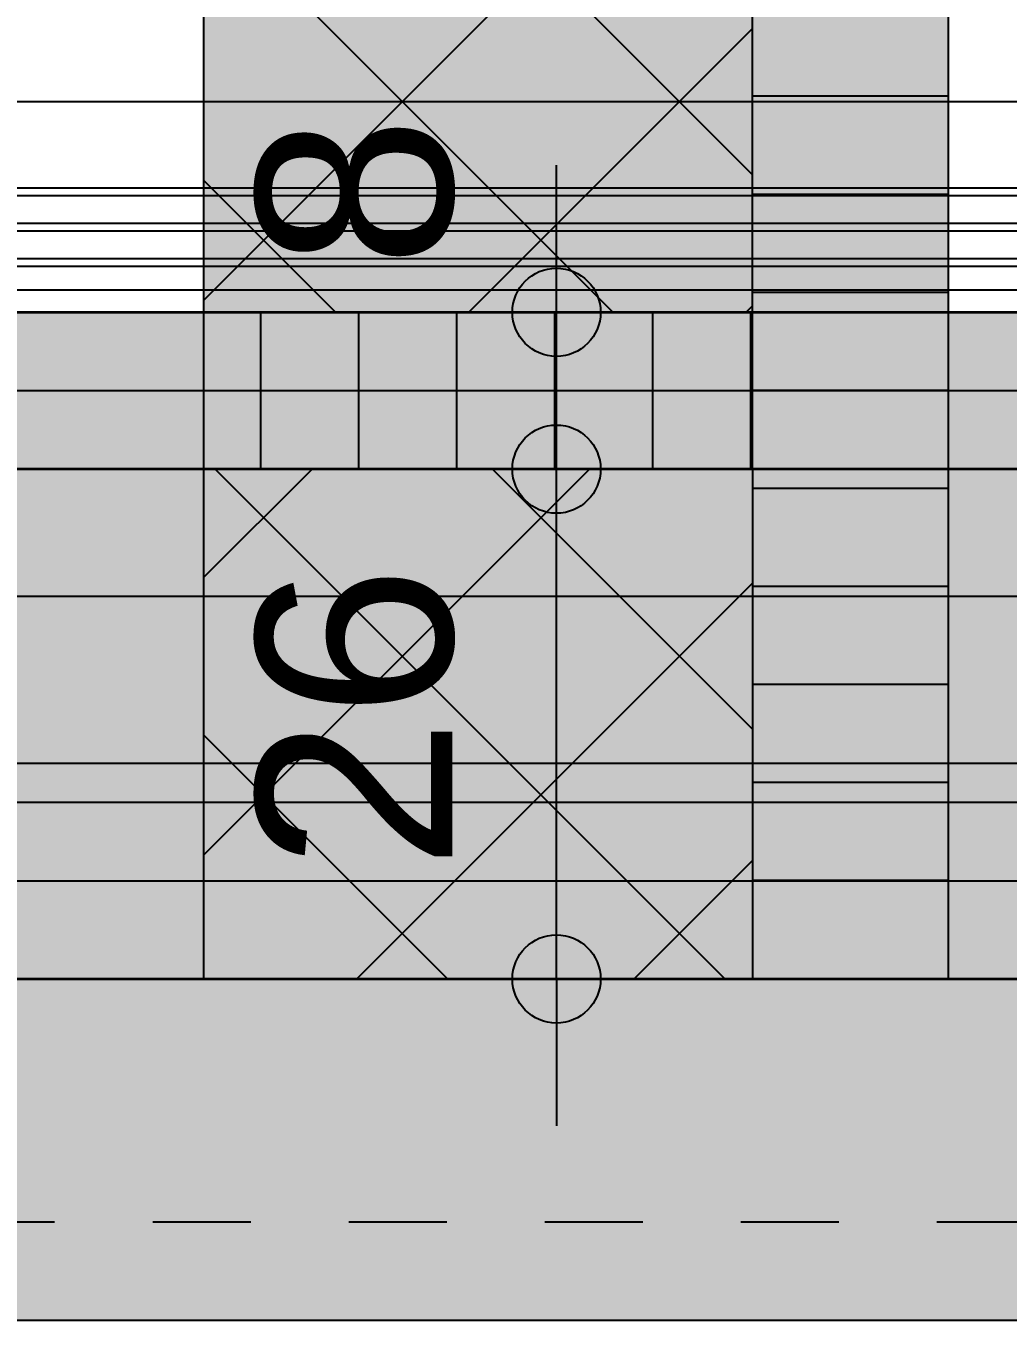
# Model space of a CAD drawing. Header units: centimetres. Extents: x 0.3 to 84.3, y 0.3 to 59.7.
# Drawn here: x 53.859 to 54.861, y 10.696 to 12.016 of the extents above; entities that cross this region are included whole.
import ezdxf

# ---------------------------------------------------------------- set-up
doc = ezdxf.new("R2010")
doc.units = ezdxf.units.CM
for name, pattern in [('AUSGEZOGEN', [0]), ('KURZGESTRICHELT', [0.25, 0.15, -0.1]), ('LINIE_17', [0.05, 0, -0.05]), ('PHANTOM', [63.5, 31.75, -6.35, 6.35, -6.35, 6.35, -6.35]), ('PUNKT', [6.35, 0, -6.35]), ('VERDECKT', [9.525, 6.35, -3.175])]:
    doc.linetypes.add(name, pattern=pattern)
for name, color, linetype, lineweight in [('Beton verdeckt vorne', 7, 'KURZGESTRICHELT', 25), ('Bodenplatte', 7, 'AUSGEZOGEN', 35), ('Decke', 7, 'AUSGEZOGEN', 35), ('Fenster', 7, 'AUSGEZOGEN', 35), ('Holz Fassadenverkleidung', 7, 'AUSGEZOGEN', 35), ('Holzgelaender', 7, 'AUSGEZOGEN', 50), ('Konstruktion oben', 7, 'VERDECKT', 25), ('Rolladen', 7, 'AUSGEZOGEN', 25), ('Spengler', 7, 'AUSGEZOGEN', 35)]:
    doc.layers.add(name, color=color, linetype=linetype, lineweight=lineweight)
doc.styles.add('ARIAL', font='ARIAL.TTF')

msp = doc.modelspace()

# ---------------------------------------------------------------- hatches: boundary and pattern name
at = {"layer": 'Bodenplatte', "linetype": 'AUSGEZOGEN', "lineweight": 25, "true_color": 0xe0ffe0}
for points in [[(31.66, 16.114), (31.66, 15.954), (47.44, 15.954), (47.44, 11.564), (62.72, 11.564), (62.72, 11.724), (47.6, 11.724), (47.6, 16.114)], [(54.04, 13.724), (54.04, 11.724), (54.6, 11.724), (54.6, 13.724)], [(54.04, 11.564), (54.04, 11.044), (54.6, 11.044), (54.6, 11.564)]]:
    msp.add_hatch(color=254, dxfattribs=at).paths.add_polyline_path(points)
at = {"layer": 'Bodenplatte', "linetype": 'AUSGEZOGEN', "lineweight": 25, "true_color": 0xc4ffc4}
for points in [[(54.6, 13.724), (54.6, 11.044), (54.8, 11.044), (54.8, 13.724)], [(54.04, 11.724), (54.04, 11.564), (54.6, 11.564), (54.6, 11.724)]]:
    msp.add_hatch(color=254, dxfattribs=at).paths.add_polyline_path(points)
at = {"layer": 'Holzgelaender', "linetype": 'AUSGEZOGEN', "lineweight": 25, "true_color": 0xe3e3e3}
msp.add_hatch(color=254, dxfattribs=at).paths.add_polyline_path([(49.68, 11.224), (49.68, 11.144), (55.73, 11.144), (55.73, 11.224)])
at = {"layer": 'Spengler', "linetype": 'AUSGEZOGEN', "lineweight": 25, "true_color": 0xfafafa}
msp.add_hatch(color=7, dxfattribs=at).paths.add_polyline_path([(49.64, 10.696), (55.77, 10.696), (55.77, 11.644), (49.64, 11.644)])

# ---------------------------------------------------------------- linework, layer by layer
at = {"layer": 'Beton verdeckt vorne', "color": 7, "linetype": 'VERDECKT', "lineweight": 25}
msp.add_line((49.54, 11.044), (55.87, 11.044), dxfattribs=at)
at = {"layer": 'Bodenplatte', "color": 7, "linetype": 'AUSGEZOGEN', "lineweight": 25}
for p, q in [((54.04, 13.724), (54.04, 11.724)), ((54.6, 11.724), (54.6, 13.724)), ((54.8, 11.044), (54.8, 13.724)), ((54.04, 12.4243), (54.6, 11.8643)), ((54.04, 11.7361), (54.6, 12.2961)), ((54.04, 12.1415), (54.4575, 11.724)), ((54.3107, 11.724), (54.6, 12.0133)), ((54.6, 11.9446), (54.8, 11.9446)), ((54.04, 11.8586), (54.1746, 11.724)), ((54.6, 11.8446), (54.8, 11.8446)), ((54.6, 11.7446), (54.8, 11.7446)), ((54.04, 11.724), (54.6, 11.724)), ((54.04, 11.724), (54.04, 11.564)), ((54.0982, 11.564), (54.0982, 11.724)), ((54.1982, 11.564), (54.1982, 11.724)), ((54.2982, 11.564), (54.2982, 11.724)), ((54.3982, 11.564), (54.3982, 11.724)), ((54.4982, 11.564), (54.4982, 11.724)), ((54.5936, 11.724), (54.6, 11.7304)), ((54.5982, 11.564), (54.5982, 11.724)), ((54.6, 11.564), (54.6, 11.724)), ((54.6, 11.6446), (54.8, 11.6446)), ((54.04, 11.564), (54.04, 11.044)), ((54.04, 11.4533), (54.1507, 11.564)), ((54.04, 11.1704), (54.4336, 11.564)), ((54.04, 11.564), (54.6, 11.564)), ((54.5718, 11.044), (54.0518, 11.564)), ((54.6, 11.2986), (54.3346, 11.564)), ((54.6, 11.564), (54.6, 11.044)), ((54.6, 11.5446), (54.8, 11.5446)), ((54.1964, 11.044), (54.6, 11.4476)), ((54.6, 11.4446), (54.8, 11.4446)), ((54.6, 11.3446), (54.8, 11.3446)), ((54.2889, 11.044), (54.04, 11.2929)), ((54.6, 11.2446), (54.8, 11.2446)), ((54.4792, 11.044), (54.6, 11.1648)), ((54.6, 11.1446), (54.8, 11.1446)), ((54.6, 11.044), (54.04, 11.044)), ((54.6, 11.0446), (54.8, 11.0446)), ((54.6, 11.044), (54.8, 11.044))]:
    msp.add_line(p, q, dxfattribs=at)
at = {"layer": 'Bodenplatte', "color": 92, "linetype": 'AUSGEZOGEN', "lineweight": 25, "true_color": 0x00c600}
for p, q in [((54.4, 11.724), (54.4, 11.874)), ((54.4, 11.724), (54.25, 11.724)), ((54.4, 11.724), (54.55, 11.724)), ((54.4, 11.724), (54.4, 11.724)), ((54.4, 11.564), (54.4, 11.724)), ((54.4, 11.564), (54.25, 11.564)), ((54.4, 11.564), (54.55, 11.564)), ((54.4, 11.564), (54.4, 11.564)), ((54.4, 11.044), (54.4, 11.564)), ((54.4, 11.044), (54.25, 11.044)), ((54.4, 11.044), (54.55, 11.044)), ((54.4, 11.044), (54.4, 11.044)), ((54.4, 11.044), (54.4, 10.894))]:
    msp.add_line(p, q, dxfattribs=at)
at = {"layer": 'Bodenplatte', "color": 92, "linetype": 'VERDECKT', "lineweight": 35, "true_color": 0x00c600}
for p, q in [((47.6, 11.724), (62.72, 11.724)), ((47.44, 11.564), (62.72, 11.564)), ((31.34, 11.044), (62.72, 11.044))]:
    msp.add_line(p, q, dxfattribs=at)
at = {"layer": 'Bodenplatte', "color": 92, "linetype": 'AUSGEZOGEN', "lineweight": 25, "true_color": 0x00c600}
for centre in [(54.4, 11.724), (54.4, 11.564), (54.4, 11.044)]:
    msp.add_circle(centre, 0.045, dxfattribs=at)
at = {"layer": 'Decke', "color": 96, "linetype": 'PHANTOM', "lineweight": 35, "true_color": 0x006e00}
for p, q in [((47.6, 11.724), (62.72, 11.724)), ((62.72, 11.564), (47.44, 11.564)), ((31.34, 11.044), (62.72, 11.044))]:
    msp.add_line(p, q, dxfattribs=at)
at = {"layer": 'Fenster', "color": 7, "linetype": 'AUSGEZOGEN', "lineweight": 25}
for p, q in [((55.686, 11.9386), (52.882, 11.9386)), ((55.714, 11.8506), (52.854, 11.8506)), ((55.714, 11.8426), (52.854, 11.8426)), ((55.714, 11.8146), (52.854, 11.8146)), ((55.714, 11.8066), (52.854, 11.8066)), ((55.714, 11.7786), (52.854, 11.7786)), ((55.714, 11.7706), (52.854, 11.7706)), ((55.6904, 11.7466), (52.8776, 11.7466)), ((52.8366, 11.724), (55.7304, 11.724)), ((55.77, 11.644), (49.64, 11.644))]:
    msp.add_line(p, q, dxfattribs=at)
at = {"layer": 'Holz Fassadenverkleidung', "color": 7, "linetype": 'LINIE_17', "lineweight": 25}
msp.add_line((63.288, 10.796), (31.092, 10.796), dxfattribs=at)
at = {"layer": 'Holzgelaender', "color": 7, "linetype": 'AUSGEZOGEN', "lineweight": 25}
for p, q in [((55.73, 11.224), (49.68, 11.224)), ((49.68, 11.144), (55.73, 11.144))]:
    msp.add_line(p, q, dxfattribs=at)
at = {"layer": 'Konstruktion oben', "color": 7, "linetype": 'PUNKT', "lineweight": 35}
msp.add_line((31.092, 10.796), (63.288, 10.796), dxfattribs=at)
at = {"layer": 'Rolladen', "color": 7, "linetype": 'PHANTOM', "lineweight": 25}
for p, q in [((55.77, 11.434), (49.64, 11.434)), ((49.64, 11.264), (55.77, 11.264))]:
    msp.add_line(p, q, dxfattribs=at)
at = {"layer": 'Spengler', "color": 7, "linetype": 'AUSGEZOGEN', "lineweight": 25}
msp.add_line((44.78, 10.696), (63.388, 10.696), dxfattribs=at)

# ---------------------------------------------------------------- texts
at = {"layer": 'Bodenplatte', "color": 92, "linetype": 'AUSGEZOGEN', "lineweight": 35, "true_color": 0x00c600, "char_height": 0.2, "width": 0.1, "attachment_point": 7, "rotation": 90, "style": 'ARIAL'}
for s, insert in [('8', (54.2966, 11.769)), ('26', (54.2966, 11.155))]:
    msp.add_mtext(s, dxfattribs=dict(at, insert=insert))

doc.saveas('drawing.dxf')
